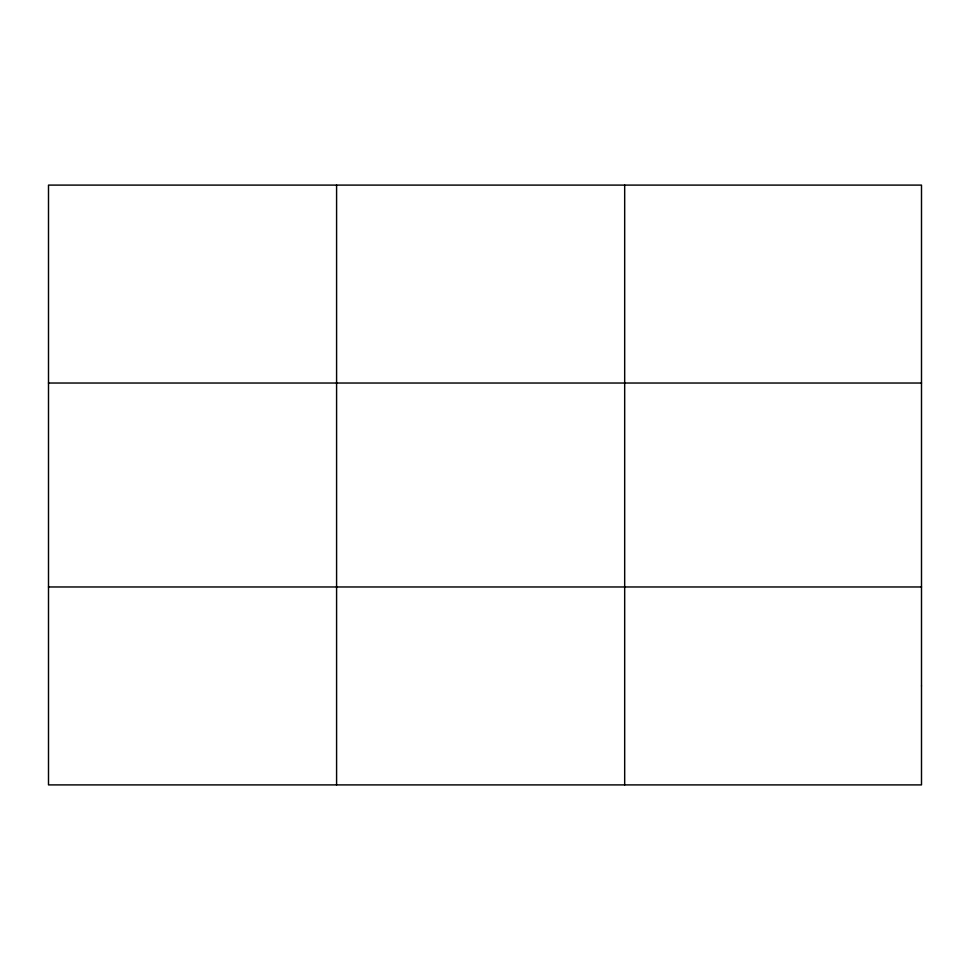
<?xml version="1.0" encoding="UTF-8"?>
<svg xmlns="http://www.w3.org/2000/svg" width="970" height="970" viewBox="0 0 970 970"><rect width="100%" height="100%" fill="white"/><g stroke="black" fill="none" stroke-linecap="round" stroke-linejoin="round"><path stroke-width="1.45" d="M336.59 784.9L336.59 185.1M624.68 784.9L624.68 185.1M48.5 383.029L921.5 383.029M48.5 586.971L921.5 586.971M921.5 685.935L921.5 784.9L48.5 784.9L48.5 185.1L921.5 185.1L921.5 685.935"/></g></svg>
